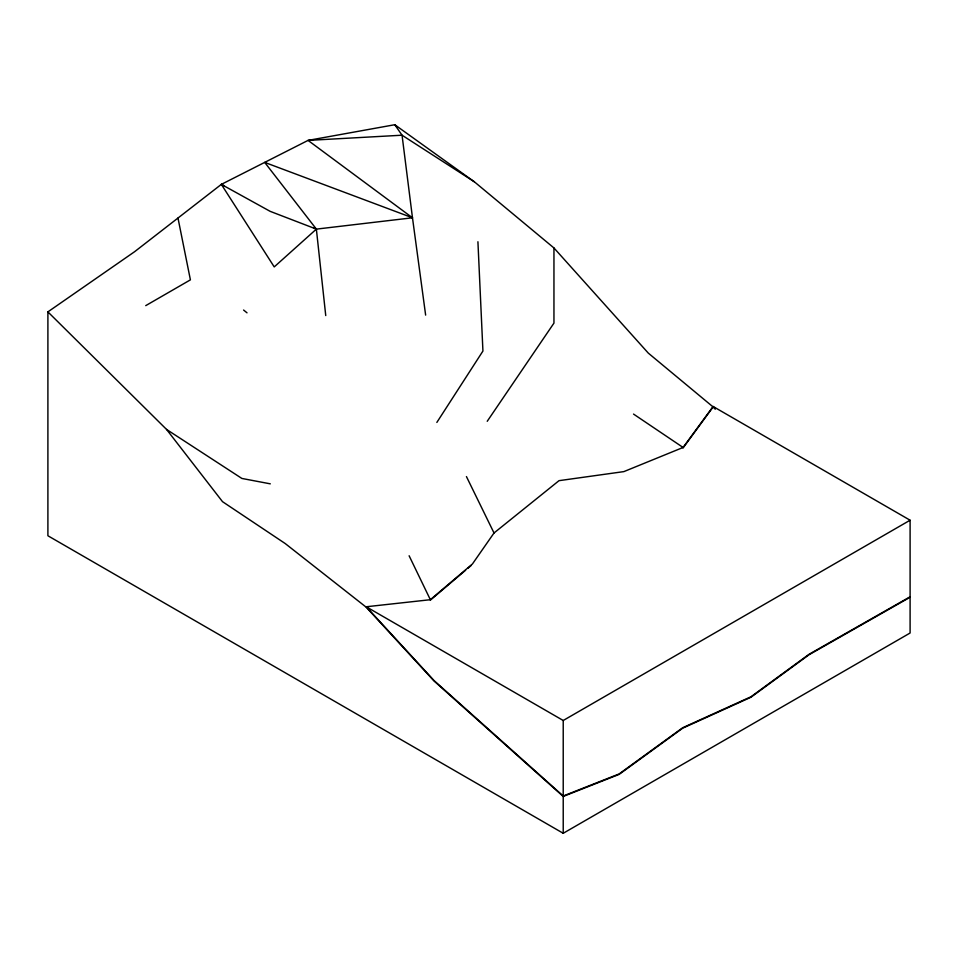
<?xml version="1.0" encoding="UTF-8"?>
<svg xmlns="http://www.w3.org/2000/svg" width="958" height="958" viewBox="0 0 958 958"><rect width="100%" height="100%" fill="white"/><g stroke="black" fill="none" stroke-linecap="round" stroke-linejoin="round"><path stroke-width="1.44" d="M436.848 422.43L482.928 351.047L477.922 241.751M487.227 421.292L553.952 323.109L553.952 247.966L474.366 181.804L394.78 124.72L308.057 140.395L221.346 184.379L134.623 251.691L47.9 311.877L47.9 535.761L563.22 833.28L910.1 633.01L910.1 597.241L809.079 654.721L750.94 697.244L682.695 728.188L619.119 774.399L563.22 796.457L434.046 680.994L366.231 607.216L285.209 543.545L222.519 501.669L166.56 429.435L47.9 311.877M494.017 532.983L472.426 563.987L430.346 599.708L366.231 606.761L434.046 680.539L563.22 796.002L619.119 773.944L682.695 727.733L750.94 696.789L809.079 654.266L910.1 596.786L910.1 520.218L713.111 406.491L683.078 447.47L623.874 471.611L559.017 480.665L494.017 532.983L466.438 476.581M683.078 447.937L713.111 406.946L648.303 353.119L553.952 247.966M430.346 600.163L465.6 570.238M467.875 568.31L471.288 565.412M145.736 305.638L190.403 279.856L177.984 218.041M366.231 606.761L563.22 720.488L910.1 520.218M394.78 124.72L402.049 135.21L412.479 217.789L316.368 229.118L270.144 211.335L221.346 184.379L274.228 266.911L316.368 229.118L264.695 162.393L412.479 217.789L425.639 315.11M270.3 483.838L241.883 478.449L166.56 429.435M221.346 184.379L224.016 185.648M313.697 227.86L316.368 229.118L325.744 315.565M474.366 181.804L402.049 135.21L308.057 140.395L412.479 217.789M633.525 414.072L683.078 447.458M243.583 310.033L247.008 312.835M713.111 406.491L715.195 408.635M713.111 406.946L715.195 409.09M409.114 555.76L430.346 599.696M563.22 720.488L563.22 796.002M563.22 796.457L563.22 833.28"/></g></svg>
